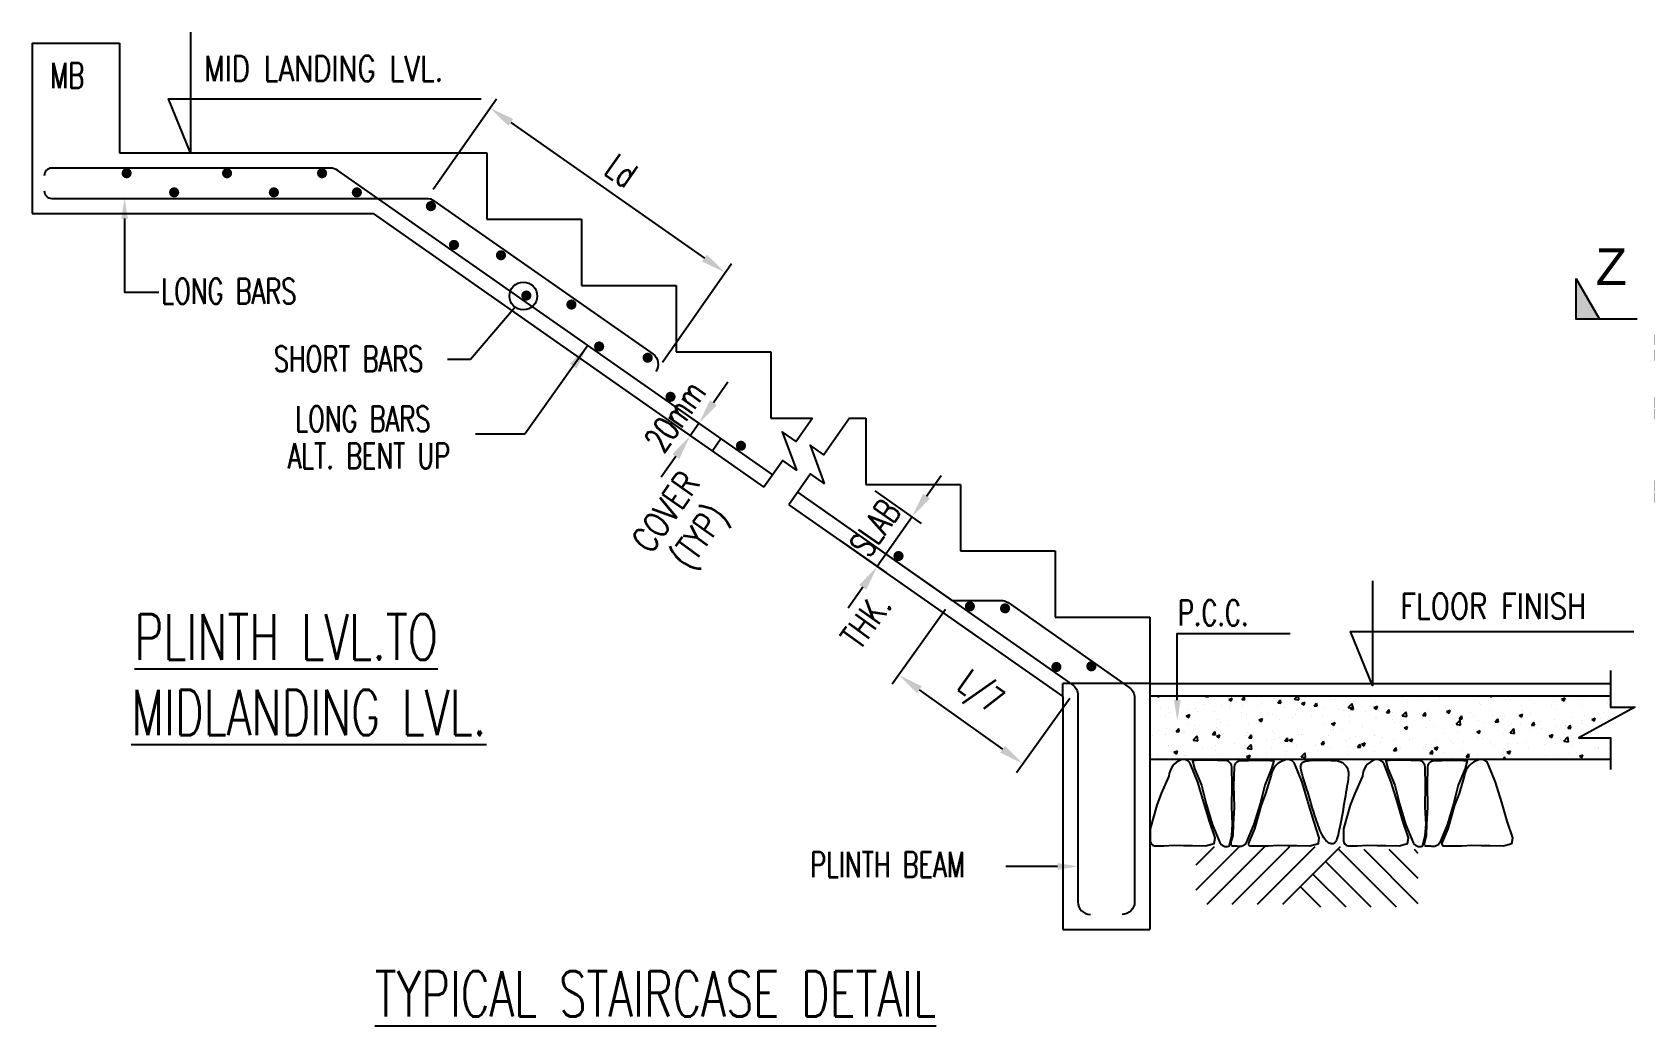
# Model space of a CAD drawing. Header units: inches. Extents: x 61991 to 161106, y 29687 to 64402.
# Drawn here: x 65840 to 66414, y 33965 to 34319 of the extents above; entities that cross this region are included whole.
import ezdxf

# ---------------------------------------------------------------- set-up
doc = ezdxf.new("R2010")
doc.units = ezdxf.units.IN
doc.header["$MEASUREMENT"] = 0
doc.header["$PDMODE"] = 2
for name, color, linetype in [('dim', 5, 'Continuous'), ('hatch', 8, 'Continuous'), ('level', 3, 'Continuous'), ('LINE CUT', 8, 'Continuous'), ('other', 5, 'Continuous'), ('R.C.C. STRUCTURE', 4, 'Continuous'), ('reinforcement', 6, 'Continuous'), ('TEXT MIDIUM', 2, 'Continuous'), ('TEXT NORMAL', 4, 'Continuous'), ('title', 6, 'Continuous')]:
    doc.layers.add(name, color=color, linetype=linetype)
doc.styles.add('ROMANS', font='R.SHX', dxfattribs={"width": 0.7})
doc.styles.add('ROMANT', font='ARIAL.TTF')
doc.dimstyles.new('DIM96', dxfattribs={"dimscale": 0, "dimtxt": 9, "dimasz": 9, "dimexe": 4, "dimexo": 4, "dimgap": 4, "dimtad": 1, "dimdec": 0, "dimzin": 1, "dimdsep": 46, "dimlunit": 4, "dimtxsty": 'ROMANS', "dimcen": 0, "dimclrd": 5, "dimclre": 5, "dimclrt": 4, "dimadec": 0, "dimazin": 0, "dimtfac": 1, "dimtdec": 0, "dimtix": 1, "dimtmove": 2, "dimatfit": 3, "dimfxl": 0, "dimfrac": 1, "dimtzin": 0, "dimlwd": -1, "dimlwe": -1, "dimarcsym": 0})

# ---------------------------------------------------------------- blocks, each defined once
blk = doc.blocks.new('*D102')
at = {"layer": 'Defpoints', "color": 0, "transparency": 16777216}
for p in [(66137.02, 34157.64), (66124.65, 34139.97), (66141.13, 34128.43)]:
    blk.add_point(p, dxfattribs=at)
at = {"layer": 'dim', "color": 5, "transparency": 16777216}
for p, q in [((66158.66, 34153.47), (66163.82, 34160.84)), ((66140.29, 34155.34), (66156.78, 34143.8)), ((66153.5, 34146.1), (66141.13, 34128.43)), ((66127.93, 34137.67), (66144.41, 34126.14)), ((66135.97, 34121.06), (66130.81, 34113.68))]:
    blk.add_line(p, q, dxfattribs=at)
for points in [[(66157.43, 34154.33), (66159.89, 34152.61), (66153.5, 34146.1)], [(66134.74, 34121.92), (66137.2, 34120.2), (66141.13, 34128.43)]]:
    blk.add_solid(points, dxfattribs=at)
at = {"layer": 'dim', "color": 4, "transparency": 16777216, "insert": (66140.35, 34142.14), "char_height": 9, "attachment_point": 5, "rotation": 55.00839, "style": 'ROMANS'}
blk.add_mtext('SLAB', dxfattribs=at)
blk = doc.blocks.new('*D104')
at = {"layer": 'Defpoints', "color": 0, "transparency": 16777216}
for p in [(66167.72, 34116.4), (66211.99, 34084.79), (66193.03, 34058.25)]:
    blk.add_point(p, dxfattribs=at)
at = {"layer": 'dim', "color": 5, "transparency": 16777216}
for p, q in [((66165.4, 34113.14), (66146.45, 34086.6)), ((66156.1, 34084.62), (66185.71, 34063.48)), ((66209.66, 34081.54), (66190.71, 34054.99))]:
    blk.add_line(p, q, dxfattribs=at)
for points in [[(66156.97, 34085.84), (66155.22, 34083.4), (66148.77, 34089.85)], [(66186.58, 34064.7), (66184.84, 34062.26), (66193.03, 34058.25)]]:
    blk.add_solid(points, dxfattribs=at)
at = {"layer": 'dim', "color": 4, "transparency": 16777216, "insert": (66177.21, 34082.89), "char_height": 9, "attachment_point": 5, "rotation": 324.47313, "style": 'ROMANS'}
blk.add_mtext('L/7', dxfattribs=at)
blk = doc.blocks.new('*X13')
at = {"color": 0}
for p, q in [((8345.1, 6506.7), (8345.1, 6506.7)), ((8345.5, 6508.4), (8353.1, 6503.3)), ((8353.1, 6503.3), (8354.8, 6508.4)), ((8361.2, 6457), (8361.2, 6457)), ((8393, 6462.8), (8393, 6462.8)), ((8425.8, 6479.3), (8425.8, 6479.3)), ((8434.2, 6507.1), (8434.2, 6507.1)), ((8467.9, 6452.4), (8467.9, 6452.4)), ((8499.4, 6457.1), (8499.4, 6457.1)), ((8509.6, 6482.8), (8509.6, 6482.8)), ((8532.5, 6474.8), (8532.5, 6474.8)), ((8538.4, 6505.5), (8540.9, 6508.4)), ((8538.4, 6505.5), (8550.4, 6504.5)), ((8550.4, 6504.5), (8549.7, 6508.4)), ((8574.7, 6447.9), (8574.7, 6447.9)), ((8600.4, 6469.9), (8600.4, 6469.9)), ((8626.3, 6502.8), (8626.3, 6502.8)), ((8630.5, 6494), (8644.5, 6499.4)), ((8630.5, 6494), (8640.5, 6487.3)), ((8633.7, 6461.4), (8633.7, 6461.4)), ((8639.3, 6470.3), (8639.3, 6470.3)), ((8640.5, 6487.3), (8644.5, 6499.4)), ((8681.9, 6493), (8691.5, 6504.4)), ((8681.9, 6493), (8693.8, 6491.9)), ((8683.8, 6468), (8683.8, 6468)), ((8693.8, 6491.9), (8691.5, 6504.4)), ((8704.3, 6484.9), (8704.3, 6484.9)), ((8746.1, 6465.8), (8746.1, 6465.8)), ((8759.5, 6477.9), (8759.5, 6477.9)), ((8807, 6499), (8807, 6499)), ((8819.3, 6452.8), (8819.3, 6452.8)), ((8825.3, 6480.4), (8835, 6491.9)), ((8825.3, 6480.4), (8837.3, 6479.4)), ((8837.3, 6479.3), (8835, 6491.9)), ((8852.8, 6461.3), (8852.8, 6461.3)), ((8885.8, 6494.6), (8885.8, 6494.6)), ((8890.6, 6494.7), (8903.7, 6508.4)), ((8890.6, 6494.7), (8908.4, 6491.9)), ((8908.4, 6491.9), (8906.4, 6508.4)), ((8918, 6478), (8932, 6483.4)), ((8918, 6478), (8927.9, 6471.3)), ((8927.9, 6471.3), (8932, 6483.4)), ((8935.9, 6501.1), (8935.9, 6501.1)), ((8935.9, 6472.9), (8935.9, 6472.9)), ((8959.6, 6456.7), (8959.6, 6456.7)), ((8968.8, 6467.9), (8978.4, 6479.3)), ((8968.8, 6467.9), (8980.7, 6466.8)), ((8980.7, 6466.8), (8978.4, 6479.3)), ((9009.4, 6460.2), (9009.4, 6460.2)), ((9052.6, 6492.9), (9052.6, 6492.9)), ((9066.4, 6452.2), (9066.4, 6452.2)), ((9085.4, 6448.9), (9085.4, 6448.9)), ((9104, 6461.6), (9119.6, 6477.8)), ((9104, 6461.6), (9121.8, 6458.8)), ((9112.1, 6474.3), (9112.1, 6474.3)), ((9112.2, 6455.3), (9121.9, 6466.8)), ((9112.2, 6455.3), (9124.2, 6454.3)), ((9121.8, 6458.8), (9119.6, 6477.8)), ((9124.2, 6454.2), (9121.9, 6466.8)), ((9135.4, 6455.5), (9135.4, 6455.5)), ((9205.4, 6462), (9219.4, 6467.4)), ((9205.4, 6462), (9215.3, 6455.3)), ((9211.2, 6465.4), (9211.2, 6465.4)), ((9213.1, 6487.1), (9213.1, 6487.1)), ((9215.3, 6455.3), (9219.4, 6467.4)), ((9255.7, 6442.8), (9265.3, 6454.2)), ((9267.6, 6441.7), (9265.3, 6454.2)), ((9317, 6502.1), (9317, 6502.1)), ((9337.5, 6482.1), (9337.5, 6482.1)), ((9387.6, 6488.7), (9387.6, 6488.7)), ((9417.3, 6449.6), (9417.3, 6449.6)), ((9463.3, 6498.6), (9463.3, 6498.6)), ((9492.8, 6446), (9506.8, 6451.3)), ((9502.8, 6439.3), (9506.8, 6451.3)), ((9510.9, 6453.6), (9510.9, 6453.6)), ((9518.3, 6462.4), (9518.3, 6462.4)), ((9622.2, 6477.4), (9622.2, 6477.4)), ((9627.5, 6473.6), (9627.5, 6473.6)), ((9662.8, 6452.9), (9662.8, 6452.9)), ((9663.9, 6508.4), (9670.8, 6503.8)), ((9670.8, 6503.8), (9672.4, 6508.4)), ((9724.9, 6491.5), (9724.9, 6491.5)), ((9744.1, 6493.7), (9744.1, 6493.7)), ((9789.1, 6469.6), (9789.1, 6469.6)), ((9792.1, 6449.8), (9792.1, 6449.8)), ((9825.9, 6504.3), (9825.9, 6504.3)), ((9839.2, 6476.2), (9839.2, 6476.2)), ((9908.7, 6469.8), (9908.7, 6469.8)), ((9914.9, 6486.1), (9914.9, 6486.1)), ((9927.3, 6452.7), (9927.3, 6452.7)), ((9948.3, 6494.5), (9962.3, 6499.8)), ((9948.3, 6494.5), (9958.2, 6487.8)), ((9958.2, 6487.7), (9962.3, 6499.8)), ((10025.3, 6489.8), (10025.3, 6489.8)), ((10030, 6466.8), (10030, 6466.8)), ((10041.2, 6502.8), (10041.2, 6502.8)), ((10131, 6479.6), (10131, 6479.6)), ((8381.6, 6428.2), (8381.6, 6428.2)), ((8396.7, 6443), (8396.7, 6443)), ((8431.7, 6434.8), (8431.7, 6434.8)), ((8462.5, 6429.5), (8476.5, 6434.9)), ((8462.5, 6429.5), (8472.4, 6422.8)), ((8469.4, 6392.8), (8469.4, 6392.8)), ((8472.4, 6422.8), (8476.5, 6434.9)), ((8496.9, 6390.5), (8496.9, 6390.5)), ((8507.4, 6444.7), (8507.4, 6444.7)), ((8586, 6412.8), (8586, 6412.8)), ((8598, 6403.3), (8598, 6403.3)), ((8631.2, 6389.1), (8631.2, 6389.1)), ((8681.5, 6443.4), (8681.5, 6443.4)), ((8701.8, 6418.3), (8701.8, 6418.3)), ((8702.7, 6432.8), (8702.7, 6432.8)), ((8706.9, 6399), (8706.9, 6399)), ((8749.9, 6413.5), (8763.9, 6418.9)), ((8749.9, 6413.5), (8759.9, 6406.8)), ((8759.9, 6406.8), (8763.9, 6418.9)), ((8788.2, 6438.9), (8788.2, 6438.9)), ((8804.5, 6432.4), (8804.5, 6432.4)), ((8833.2, 6415.7), (8833.2, 6415.7)), ((8883.3, 6422.3), (8883.3, 6422.3)), ((8895, 6434.4), (8895, 6434.4)), ((8905.6, 6445.2), (8905.6, 6445.2)), ((8959.1, 6432.2), (8959.1, 6432.2)), ((9001.8, 6429.9), (9001.8, 6429.9)), ((9007, 6393.6), (9007, 6393.6)), ((9037.3, 6397.5), (9051.3, 6402.9)), ((9037.3, 6397.5), (9047.3, 6390.8)), ((9047.3, 6390.8), (9051.3, 6402.9)), ((9108.5, 6425.4), (9108.5, 6425.4)), ((9109.7, 6407.7), (9109.7, 6407.7)), ((9158.6, 6386.5), (9158.6, 6386.5)), ((9160.9, 6393.6), (9160.9, 6393.6)), ((9173.1, 6447.7), (9173.1, 6447.7)), ((9210.7, 6420.5), (9210.7, 6420.5)), ((9215.3, 6420.9), (9215.3, 6420.9)), ((9255.7, 6442.8), (9267.6, 6441.7)), ((9277.6, 6413.6), (9277.6, 6413.6)), ((9279.9, 6443.2), (9279.9, 6443.2)), ((9284.9, 6403.2), (9284.9, 6403.2)), ((9314.6, 6435.5), (9314.6, 6435.5)), ((9317.5, 6428.5), (9333, 6444.7)), ((9317.5, 6428.5), (9335.2, 6425.7)), ((9322.1, 6416.4), (9322.1, 6416.4)), ((9324.8, 6381.5), (9338.8, 6386.8)), ((9335.3, 6425.7), (9333, 6444.7)), ((9334.7, 6374.7), (9338.8, 6386.8)), ((9334.9, 6409.8), (9334.9, 6409.8)), ((9386.7, 6438.7), (9386.7, 6438.7)), ((9394.2, 6433.6), (9394.2, 6433.6)), ((9399.1, 6430.2), (9408.8, 6441.7)), ((9399.1, 6430.2), (9411.1, 6429.2)), ((9411.1, 6429.1), (9408.8, 6441.7)), ((9410.7, 6419.7), (9410.7, 6419.7)), ((9428.8, 6411.8), (9428.8, 6411.8)), ((9442.1, 6389.7), (9442.1, 6389.7)), ((9492.8, 6446), (9502.8, 6439.3)), ((9493.4, 6434.2), (9493.4, 6434.2)), ((9515.9, 6395.8), (9515.9, 6395.8)), ((9530.9, 6395.4), (9546.5, 6411.6)), ((9530.9, 6395.4), (9548.7, 6392.6)), ((9535.6, 6407.3), (9535.6, 6407.3)), ((9537, 6436.4), (9537, 6436.4)), ((9542.6, 6417.7), (9552.2, 6429.1)), ((9542.6, 6417.7), (9554.5, 6416.6)), ((9548.7, 6392.6), (9546.5, 6411.6)), ((9554.6, 6416.6), (9552.2, 6429.1)), ((9558.8, 6409.7), (9558.8, 6409.7)), ((9587.1, 6443), (9587.1, 6443)), ((9600.2, 6429.7), (9600.2, 6429.7)), ((9619.7, 6410.8), (9619.7, 6410.8)), ((9642.4, 6402.8), (9642.4, 6402.8)), ((9675.4, 6429.7), (9675.4, 6429.7)), ((9686, 6405.1), (9695.7, 6416.6)), ((9686, 6405.1), (9698, 6404.1)), ((9698, 6404), (9695.7, 6416.6)), ((9707, 6425.2), (9707, 6425.2)), ((9722.4, 6424.9), (9722.4, 6424.9)), ((9736.5, 6390.7), (9736.5, 6390.7)), ((9749.1, 6398.3), (9749.1, 6398.3)), ((9780.2, 6430), (9794.2, 6435.3)), ((9780.2, 6430), (9790.2, 6423.2)), ((9786.6, 6397.3), (9786.6, 6397.3)), ((9790.2, 6423.2), (9794.2, 6435.3)), ((9813.7, 6420.7), (9813.7, 6420.7)), ((9823.4, 6437.7), (9823.4, 6437.7)), ((9829.5, 6392.5), (9839.1, 6404)), ((9829.5, 6392.5), (9841.5, 6391.5)), ((9841.5, 6391.5), (9839.1, 6404)), ((9855.9, 6393.8), (9855.9, 6393.8)), ((9862.3, 6407.2), (9862.3, 6407.2)), ((9920.5, 6416.2), (9920.5, 6416.2)), ((9924.9, 6386.1), (9924.9, 6386.1)), ((9962.6, 6389.3), (9962.6, 6389.3)), ((9972.9, 6380), (9982.6, 6391.5)), ((9984.9, 6378.9), (9982.6, 6391.5)), ((9985.1, 6399.8), (9985.1, 6399.8)), ((9988.6, 6423.9), (9988.6, 6423.9)), ((10027.2, 6411.6), (10027.2, 6411.6)), ((10027.6, 6400.2), (10027.6, 6400.2)), ((10038.7, 6430.5), (10038.7, 6430.5)), ((10067.7, 6413.9), (10081.7, 6419.3)), ((10067.7, 6413.9), (10077.6, 6407.2)), ((10069.4, 6384.8), (10069.4, 6384.8)), ((10077.6, 6407.2), (10081.7, 6419.3)), ((10101.7, 6419.8), (10101.7, 6419.8)), ((10114.4, 6440.4), (10114.4, 6440.4)), ((10128.6, 6413), (10128.6, 6413)), ((10134, 6407.1), (10134, 6407.1)), ((8329, 6349.3), (8329, 6349.3)), ((8352.7, 6372.8), (8352.7, 6372.8)), ((8379.1, 6355.9), (8379.1, 6355.9)), ((8386, 6377.6), (8386, 6377.6)), ((8394.3, 6376.4), (8394.3, 6376.4)), ((8422.7, 6367.6), (8432.4, 6379.1)), ((8422.7, 6367.6), (8434.7, 6366.6)), ((8434.7, 6366.6), (8432.4, 6379.1)), ((8454.8, 6365.9), (8454.8, 6365.9)), ((8490.2, 6333), (8505.8, 6349.2)), ((8490.2, 6333), (8508, 6330.2)), ((8492.8, 6373.1), (8492.8, 6373.1)), ((8494.5, 6323.9), (8494.5, 6323.9)), ((8508, 6330.2), (8505.8, 6349.2)), ((8566.2, 6355.1), (8575.8, 6366.6)), ((8566.2, 6355.1), (8578.1, 6354)), ((8578.1, 6354), (8575.8, 6366.5)), ((8581.1, 6382.5), (8581.1, 6382.5)), ((8581.9, 6349), (8595.9, 6354.4)), ((8581.9, 6349), (8591.8, 6342.3)), ((8591.8, 6342.3), (8595.9, 6354.4)), ((8595.5, 6336.7), (8595.5, 6336.7)), ((8599.5, 6368.6), (8599.5, 6368.6)), ((8654.3, 6320.2), (8654.3, 6320.2)), ((8699.4, 6351.7), (8699.4, 6351.7)), ((8706.3, 6364.1), (8706.3, 6364.1)), ((8709.6, 6342.5), (8719.3, 6354)), ((8709.6, 6342.5), (8721.6, 6341.5)), ((8721.6, 6341.5), (8719.3, 6354)), ((8780.6, 6336.8), (8780.6, 6336.8)), ((8802.1, 6365.8), (8802.1, 6365.8)), ((8811, 6333.5), (8811, 6333.5)), ((8813, 6359.6), (8813, 6359.6)), ((8830.7, 6343.4), (8830.7, 6343.4)), ((8853.1, 6330), (8862.7, 6341.5)), ((8853.1, 6330), (8865, 6328.9)), ((8865, 6328.9), (8862.7, 6341.4)), ((8869.3, 6333), (8883.3, 6338.4)), ((8869.3, 6333), (8879.2, 6326.3)), ((8879.2, 6326.3), (8883.3, 6338.3)), ((8903.1, 6378.6), (8903.1, 6378.6)), ((8906.4, 6353.4), (8906.4, 6353.4)), ((8919.8, 6355.1), (8919.8, 6355.1)), ((8927.7, 6353.5), (8927.7, 6353.5)), ((8996.5, 6317.4), (9006.2, 6328.9)), ((9004.6, 6327), (9004.6, 6327)), ((9008.5, 6316.4), (9006.2, 6328.9)), ((9026.6, 6350.6), (9026.6, 6350.6)), ((9032.7, 6370), (9032.7, 6370)), ((9044.3, 6373.5), (9044.3, 6373.5)), ((9082.8, 6376.6), (9082.8, 6376.6)), ((9092.2, 6329.6), (9092.2, 6329.6)), ((9107.3, 6341.1), (9107.3, 6341.1)), ((9133.3, 6346.1), (9133.3, 6346.1)), ((9156.7, 6317), (9170.7, 6322.3)), ((9166.7, 6310.2), (9170.7, 6322.3)), ((9208.3, 6353.9), (9208.3, 6353.9)), ((9208.9, 6349.7), (9208.9, 6349.7)), ((9232.3, 6324.3), (9232.3, 6324.3)), ((9240.1, 6341.6), (9240.1, 6341.6)), ((9282.3, 6330.9), (9282.3, 6330.9)), ((9312.2, 6368.9), (9312.2, 6368.9)), ((9324.8, 6381.5), (9334.7, 6374.8)), ((9325.5, 6369.7), (9325.5, 6369.7)), ((9346.9, 6337), (9346.9, 6337)), ((9358.1, 6340.9), (9358.1, 6340.9)), ((9414.8, 6383), (9414.8, 6383)), ((9453.6, 6332.5), (9453.6, 6332.5)), ((9484.4, 6357.5), (9484.4, 6357.5)), ((9513.4, 6329.2), (9513.4, 6329.2)), ((9534.4, 6364.1), (9534.4, 6364.1)), ((9560.4, 6328), (9560.4, 6328)), ((9610.2, 6374.1), (9610.2, 6374.1)), ((9612.2, 6365.4), (9626.2, 6370.8)), ((9612.2, 6365.4), (9622.1, 6358.7)), ((9617.3, 6344.2), (9617.3, 6344.2)), ((9622.1, 6358.7), (9626.2, 6370.8)), ((9635.2, 6339.7), (9635.2, 6339.7)), ((9667.2, 6323.5), (9667.2, 6323.5)), ((9720, 6358.3), (9720, 6358.3)), ((9744.4, 6362.3), (9759.9, 6378.5)), ((9744.4, 6362.3), (9762.1, 6359.5)), ((9751.8, 6359.7), (9751.8, 6359.7)), ((9762.1, 6359.5), (9759.9, 6378.5)), ((9809.7, 6328.4), (9809.7, 6328.4)), ((9821, 6371.1), (9821, 6371.1)), ((9868.4, 6379.8), (9868.4, 6379.8)), ((9899.6, 6349.4), (9913.6, 6354.8)), ((9899.6, 6349.4), (9909.6, 6342.7)), ((9909.6, 6342.7), (9913.6, 6354.8)), ((9936, 6345), (9936, 6345)), ((9957.8, 6329.2), (9973.4, 6345.4)), ((9957.8, 6329.2), (9975.6, 6326.4)), ((9972.9, 6380), (9984.9, 6379)), ((9975.6, 6326.4), (9973.4, 6345.4)), ((9986.1, 6351.6), (9986.1, 6351.6)), ((10025.2, 6333.6), (10025.2, 6333.6)), ((8326.4, 6277), (8326.4, 6277)), ((8347, 6275.4), (8347, 6275.4)), ((8391.8, 6309.9), (8391.8, 6309.9)), ((8402.2, 6287), (8402.2, 6287)), ((8413.8, 6284.5), (8427.8, 6289.9)), ((8413.8, 6284.5), (8423.8, 6277.8)), ((8423.8, 6277.8), (8427.8, 6289.9)), ((8453.8, 6270.9), (8453.8, 6270.9)), ((8461.1, 6273.4), (8461.1, 6273.4)), ((8528.5, 6303.6), (8528.5, 6303.6)), ((8560.6, 6266.4), (8560.6, 6266.4)), ((8577.8, 6293.5), (8577.8, 6293.5)), ((8578.6, 6310.2), (8578.6, 6310.2)), ((8593.1, 6270.2), (8593.1, 6270.2)), ((8667.3, 6261.9), (8667.3, 6261.9)), ((8694.4, 6313.5), (8694.4, 6313.5)), ((8697, 6285.2), (8697, 6285.2)), ((8701.3, 6268.5), (8715.3, 6273.8)), ((8701.3, 6268.5), (8711.2, 6261.8)), ((8703.6, 6299.9), (8719.2, 6316.1)), ((8703.6, 6299.9), (8721.4, 6297.1)), ((8711.2, 6261.8), (8715.3, 6273.8)), ((8721.4, 6297.1), (8719.2, 6316.1)), ((8742.3, 6269.6), (8742.3, 6269.6)), ((8778.1, 6264.5), (8778.1, 6264.5)), ((8799.7, 6299.2), (8799.7, 6299.2)), ((8853.8, 6274.5), (8853.8, 6274.5)), ((8859, 6289.6), (8859, 6289.6)), ((8900.7, 6312), (8900.7, 6312)), ((8917.1, 6266.8), (8932.7, 6283)), ((8917.1, 6266.8), (8934.9, 6264)), ((8934.9, 6264), (8932.7, 6283)), ((8975.6, 6309.6), (8975.6, 6309.6)), ((8980.1, 6291.1), (8980.1, 6291.1)), ((8996.5, 6317.4), (9008.5, 6316.4)), ((9002.1, 6260.5), (9002.1, 6260.5)), ((9030.2, 6297.7), (9030.2, 6297.7)), ((9104.8, 6274.5), (9104.8, 6274.5)), ((9105.9, 6307.7), (9105.9, 6307.7)), ((9140, 6304.9), (9149.6, 6316.4)), ((9140, 6304.9), (9151.9, 6303.8)), ((9151.9, 6303.8), (9149.6, 6316.3)), ((9156.7, 6317), (9166.7, 6310.2)), ((9168.6, 6259.6), (9168.6, 6259.6)), ((9205.8, 6287.3), (9205.8, 6287.3)), ((9283.4, 6292.3), (9293.1, 6303.8)), ((9283.4, 6292.3), (9295.4, 6291.3)), ((9285.3, 6279.7), (9285.3, 6279.7)), ((9295.4, 6291.3), (9293.1, 6303.8)), ((9305.5, 6262), (9305.5, 6262)), ((9309.7, 6302.3), (9309.7, 6302.3)), ((9401.9, 6299.7), (9401.9, 6299.7)), ((9412.4, 6316.4), (9412.4, 6316.4)), ((9426.9, 6279.8), (9436.5, 6291.3)), ((9426.9, 6279.8), (9438.8, 6278.7)), ((9431.8, 6278.6), (9431.8, 6278.6)), ((9438.8, 6278.7), (9436.5, 6291.2)), ((9444.1, 6300.9), (9458.2, 6306.3)), ((9444.1, 6300.9), (9454.1, 6294.2)), ((9454.1, 6294.2), (9458.2, 6306.3)), ((9481.8, 6285.2), (9481.8, 6285.2)), ((9511, 6262.6), (9511, 6262.6)), ((9518.5, 6319.7), (9518.5, 6319.7)), ((9557.6, 6295.2), (9557.6, 6295.2)), ((9570.3, 6267.2), (9580, 6278.7)), ((9570.3, 6267.2), (9582.3, 6266.2)), ((9582.3, 6266.2), (9580, 6278.7)), ((9614.9, 6277.6), (9614.9, 6277.6)), ((9683.9, 6311.8), (9683.9, 6311.8)), ((9716.9, 6258.4), (9723.4, 6266.2)), ((9717.6, 6291.7), (9717.6, 6291.7)), ((9724.9, 6258.4), (9723.4, 6266.1)), ((9731.6, 6284.9), (9745.6, 6290.3)), ((9731.6, 6284.9), (9741.5, 6278.2)), ((9734, 6318.4), (9734, 6318.4)), ((9741.5, 6278.2), (9745.6, 6290.3)), ((9773.9, 6319), (9773.9, 6319)), ((9818.6, 6304.5), (9818.6, 6304.5)), ((9860.2, 6260.4), (9860.2, 6260.4)), ((9880.7, 6314.5), (9880.7, 6314.5)), ((9883.4, 6266.1), (9883.4, 6266.1)), ((9922.5, 6319.5), (9922.5, 6319.5)), ((9933.5, 6272.7), (9933.5, 6272.7)), ((9976.8, 6280.5), (9976.8, 6280.5)), ((9987.5, 6310), (9987.5, 6310)), ((10009.2, 6282.7), (10009.2, 6282.7)), ((10019, 6268.9), (10033, 6274.3)), ((10019, 6268.9), (10028.9, 6262.2)), ((10022.7, 6267), (10022.7, 6267)), ((10029, 6262.2), (10033, 6274.3)), ((10093.5, 6300.5), (10093.5, 6300.5)), ((10094.2, 6305.5), (10094.2, 6305.5)), ((10123.7, 6279.8), (10123.7, 6279.8)), ((10135.5, 6299.3), (10135.5, 6299.3))]:
    blk.add_line(p, q, dxfattribs=at)
blk = doc.blocks.new('*D107')
at = {"layer": 'Defpoints', "color": 0, "transparency": 16777216}
for p in [(65980.82, 34259.4), (66087.02, 34233.02), (66062.38, 34197.82)]:
    blk.add_point(p, dxfattribs=at)
at = {"layer": 'dim', "color": 5, "transparency": 16777216}
for p, q in [((65983.12, 34262.67), (66005.65, 34294.86)), ((66010.73, 34286.42), (66079.65, 34238.18)), ((66064.67, 34201.09), (66089.31, 34236.29))]:
    blk.add_line(p, q, dxfattribs=at)
for points in [[(66011.59, 34287.65), (66009.87, 34285.19), (66003.35, 34291.58)], [(66080.51, 34239.41), (66078.79, 34236.95), (66087.02, 34233.02)]]:
    blk.add_solid(points, dxfattribs=at)
at = {"layer": 'dim', "color": 4, "transparency": 16777216, "insert": (66050.06, 34269.26), "char_height": 9, "attachment_point": 5, "rotation": 325.0087, "style": 'ROMANS'}
blk.add_mtext('Ld', dxfattribs=at)
blk = doc.blocks.new('*D170')
at = {"layer": 'Defpoints', "color": 0, "transparency": 16777216}
for p in [(66431.25, 34285.39), (66514.81, 34285.39), (66514.81, 34069.39)]:
    blk.add_point(p, dxfattribs=at)
at = {"layer": 'dim', "color": 5, "transparency": 16777216}
for p, q in [((66510.81, 34285.39), (66427.25, 34285.39)), ((66431.25, 34078.39), (66431.25, 34276.39)), ((66510.81, 34069.39), (66427.25, 34069.39))]:
    blk.add_line(p, q, dxfattribs=at)
for points in [[(66429.75, 34276.39), (66432.75, 34276.39), (66431.25, 34285.39)], [(66429.75, 34078.39), (66432.75, 34078.39), (66431.25, 34069.39)]]:
    blk.add_solid(points, dxfattribs=at)
at = {"layer": 'dim', "color": 4, "transparency": 16777216, "insert": (66422.75, 34177.39), "char_height": 9, "attachment_point": 5, "rotation": 90, "style": 'ROMANS'}
blk.add_mtext('LIFT SHAFT SIZE', dxfattribs=at)
blk = doc.blocks.new('*D35')
at = {"layer": 'Defpoints', "color": 0, "transparency": 16777216}
for p in [(66064.58, 34181.97), (66067.67, 34186.39), (66074.61, 34174.95)]:
    blk.add_point(p, dxfattribs=at)
at = {"layer": 'dim', "color": 5, "transparency": 16777216}
for p, q in [((66082.86, 34186.74), (66088.02, 34194.11)), ((66070.94, 34184.1), (66080.98, 34177.07)), ((66067.85, 34179.68), (66077.89, 34172.66)), ((66077.7, 34179.37), (66074.61, 34174.95)), ((66069.45, 34167.58), (66064.29, 34160.2))]:
    blk.add_line(p, q, dxfattribs=at)
for points in [[(66081.63, 34187.6), (66084.09, 34185.88), (66077.7, 34179.37)], [(66068.22, 34168.44), (66070.68, 34166.72), (66074.61, 34174.95)]]:
    blk.add_solid(points, dxfattribs=at)
at = {"layer": 'dim', "color": 4, "transparency": 16777216, "insert": (66069.19, 34182.03), "char_height": 9, "attachment_point": 5, "rotation": 55.00852, "style": 'ROMANS'}
blk.add_mtext('20mm', dxfattribs=at)

msp = doc.modelspace()

# ---------------------------------------------------------------- hatches: boundary and pattern name
at = {"layer": 'title'}
msp.add_hatch(color=2, dxfattribs=at).paths.add_polyline_path([(66389.83805, 34230.72661), (66389.83805, 34216.38594), (66398.11767, 34216.38594)])

# ---------------------------------------------------------------- linework, layer by layer
at = {"layer": 'dim'}
for p, q in [((66012.33155, 34220.68222), (65996.36556, 34202.105)), ((65996.36556, 34202.105), (65988.23304, 34202.105)), ((66205.29458, 34021.74045), (66186.82898, 34021.74045))]:
    msp.add_line(p, q, dxfattribs=at)
at = {"layer": 'dim', "flags": 128}
for points in [[(65873.36465, 34252.19725), (65873.36465, 34226.08604), (65885.51597, 34226.08604)], [(66247.87254, 34080.91248), (66247.87254, 34104.60164), (66288.02779, 34104.60164)]]:
    msp.add_lwpolyline(points, dxfattribs=at)
at = {"layer": 'dim'}
msp.add_circle((66015.21964, 34224.6663), 4.92074, dxfattribs=at)
at = {"layer": 'dim', "extrusion": (0, 0, -1)}
for points in [[(-65872.16472, 34252.19725), (-65873.36465, 34259.39725), (-65874.56458, 34252.19725)], [(-66249.07246, 34080.91248), (-66247.87254, 34073.71248), (-66246.67261, 34080.91248)], [(-66205.29458, 34022.94049), (-66212.49458, 34021.74045), (-66205.29458, 34020.54041)]]:
    msp.add_solid(points, dxfattribs=at)
at = {"layer": 'hatch'}
for p, q in [((66238.10349, 34086.87323), (66207.10315, 34086.87323)), ((66207.10315, 34082.24952), (66207.10315, 34086.87323)), ((66254.59702, 34022.3417), (66261.06796, 34028.81488)), ((66254.59702, 34013.37374), (66270.03281, 34028.81488)), ((66258.48802, 34008.29811), (66278.99767, 34028.81488)), ((66267.45287, 34008.29811), (66287.96253, 34028.81488)), ((66276.41773, 34008.29811), (66296.92738, 34028.81488)), ((66285.38259, 34008.29811), (66305.89224, 34028.81488)), ((66305.23296, 34027.86061), (66325.74261, 34007.34385)), ((66314.19781, 34027.86061), (66333.47092, 34008.58082)), ((66323.16267, 34027.86061), (66333.47092, 34017.54879)), ((66332.12753, 34027.86061), (66333.47092, 34026.51675)), ((66300.6032, 34023.524), (66316.77775, 34007.34385)), ((66296.12077, 34019.04002), (66307.8129, 34007.34385)), ((66291.63835, 34014.55604), (66298.84804, 34007.34385))]:
    msp.add_line(p, q, dxfattribs=at)
for points in [[(66243.10557, 34029.04867), (66246.7293, 34029.3253), (66250.12649, 34029.18687), (66253.29715, 34029.18687), (66257.96765, 34029.04867), (66260.96407, 34029.87846), (66261.30376, 34031.9529), (66259.32644, 34037.89969), (66257.37373, 34044.53785), (66255.22217, 34051.72928), (66252.61775, 34058.09102, 0.400098279), (66249.22056, 34059.61219, 0.305522186), (66244.91743, 34053.80372), (66242.19964, 34047.71883), (66240.61431, 34043.56985), (66238.23632, 34035.13377), (66238.23632, 34030.84647, 0.377926966), (66239.82176, 34029.04867), (66243.10557, 34029.04867)], [(66311.9169, 34029.04867), (66315.54041, 34029.3253), (66318.9376, 34029.18687), (66322.10847, 34029.18687), (66326.77876, 34029.04867), (66329.77528, 34029.87846), (66330.11498, 34031.9529), (66328.13766, 34037.89969), (66326.18506, 34044.53785), (66324.0335, 34051.72928), (66321.42897, 34058.09102, 0.400098279), (66318.03178, 34059.61219, 0.305522186), (66313.72865, 34053.80372), (66311.01096, 34047.71883), (66309.42564, 34043.56985), (66307.04754, 34035.13377), (66307.04754, 34030.84647, 0.377926966), (66308.63286, 34029.04867), (66311.9169, 34029.04867)]]:
    msp.add_lwpolyline(points, format="xyb", dxfattribs=at)
for points in [[(66262.2187, 34059.36884), (66255.82971, 34059.50716), (66253.28155, 34059.33402), (66254.01785, 34056.60282), (66256.44352, 34050.65614), (66258.14212, 34044.01787), (66260.29368, 34036.82644), (66262.8981, 34030.4648, 0.400098279), (66266.29529, 34028.94353), (66267.26824, 34032.69975), (66267.57465, 34036.81611), (66267.26824, 34042.80355), (66267.42139, 34050.47497), (66267.26824, 34057.02381, 0.338096827), (66265.38947, 34059.36884)], [(66269.16031, 34028.94353), (66267.53675, 34028.95506, -0.393624727), (66267.01402, 34029.64588), (66267.10114, 34030.49622), (66267.72791, 34032.69975), (66267.88106, 34036.81611), (66268.18736, 34042.80355), (66268.03421, 34050.47497), (66268.18736, 34057.02381, -0.338096827), (66270.06624, 34059.36884), (66273.23689, 34059.36884), (66279.62588, 34059.50716), (66282.17405, 34059.33402), (66281.43775, 34056.60282), (66279.01219, 34050.65614), (66277.31348, 34044.01787), (66275.16192, 34036.82644), (66272.5575, 34030.4648, -0.400098279)], [(66281.27592, 34054.21373), (66279.31321, 34047.71883), (66277.72788, 34043.56985), (66275.34978, 34035.13377), (66273.66448, 34031.20616), (66273.22107, 34030.05743, 0.464041135), (66273.77544, 34029.04383), (66276.93522, 34029.04867), (66280.21914, 34029.04867), (66283.84287, 34029.3253), (66287.24007, 34029.18687), (66290.41072, 34029.18687), (66295.08112, 34029.04867), (66298.07764, 34029.87846), (66298.41734, 34031.9529), (66296.44002, 34037.89969), (66294.48731, 34044.53785), (66292.33575, 34051.72928), (66289.73133, 34058.09102, 0.400098279), (66286.33413, 34059.61219, 0.298534503)], [(66331.03003, 34059.36884), (66324.64093, 34059.50716), (66322.09287, 34059.33402), (66322.82918, 34056.60282), (66325.25474, 34050.65614), (66326.95334, 34044.01787), (66329.1049, 34036.82644), (66331.70943, 34030.4648, 0.400098279), (66335.10662, 34028.94353), (66336.07957, 34032.69975), (66336.38587, 34036.81611), (66336.07957, 34042.80355), (66336.23272, 34050.47497), (66336.07957, 34057.02381, 0.338096827), (66334.20069, 34059.36884)], [(66337.97141, 34028.94353), (66336.34807, 34028.95506, -0.393624727), (66335.82513, 34029.64588), (66335.91236, 34030.49622), (66336.53902, 34032.69975), (66336.69217, 34036.81611), (66336.99857, 34042.80355), (66336.84532, 34050.47497), (66336.99857, 34057.02381, -0.338096827), (66338.87735, 34059.36884), (66342.04811, 34059.36884), (66348.43721, 34059.50716), (66350.98538, 34059.33402), (66350.24908, 34056.60282), (66347.82329, 34050.65614), (66346.12481, 34044.01787), (66343.97325, 34036.82644), (66341.36861, 34030.4648, -0.400098279)], [(66350.08714, 34054.21373), (66348.12454, 34047.71883), (66346.5391, 34043.56985), (66344.16111, 34035.13377), (66342.47581, 34031.20616), (66342.03218, 34030.05743, 0.464041135), (66342.58655, 34029.04383), (66345.74644, 34029.04867), (66349.03047, 34029.04867), (66352.65398, 34029.3253), (66356.05117, 34029.18687), (66359.22194, 34029.18687), (66363.89234, 34029.04867), (66366.88875, 34029.87846), (66367.22856, 34031.9529), (66365.25113, 34037.89969), (66363.29864, 34044.53785), (66361.14707, 34051.72928), (66358.54243, 34058.09102, 0.400098279), (66355.14524, 34059.61219, 0.298534503)]]:
    msp.add_lwpolyline(points, format="xyb", close=True, dxfattribs=at)
msp.add_lwpolyline([(66300.38169, 34031.40446), (66300.01277, 34031.93368), (66299.6555, 34032.53067), (66299.30921, 34033.18766), (66298.97336, 34033.89671), (66298.64717, 34034.65016), (66298.33011, 34035.43985), (66298.02161, 34036.25833), (66297.72058, 34037.09769), (66297.42681, 34037.95089), (66297.13963, 34038.81419), (66296.85849, 34039.68508), (66296.58295, 34040.5608), (66296.31258, 34041.43883), (66296.04671, 34042.3162), (66295.7849, 34043.19049), (66295.52683, 34044.05863), (66295.27173, 34044.91864), (66295.01927, 34045.76964), (66294.76922, 34046.61163), (66294.52093, 34047.44395), (66294.27395, 34048.26683), (66294.02786, 34049.07938), (66293.78242, 34049.88193), (66293.53677, 34050.67393), (66293.29178, 34051.45396), (66293.05096, 34052.21707), (66292.81881, 34052.95689), (66292.60008, 34053.66738), (66292.39925, 34054.34227), (66292.22083, 34054.97508), (66292.06944, 34055.55999), (66291.9498, 34056.09041), (66291.86575, 34056.56239), (66291.81829, 34056.97899), (66291.80862, 34057.34527), (66291.83719, 34057.66651), (66291.90442, 34057.94776), (66292.01121, 34058.19408), (66292.15821, 34058.41073), (66292.34607, 34058.60288), (66292.57503, 34058.77481), (66292.84353, 34058.92774), (66293.14983, 34059.06233), (66293.49173, 34059.17911), (66293.86768, 34059.27865), (66294.27527, 34059.36126), (66294.71297, 34059.42784), (66295.17879, 34059.47882), (66295.6701, 34059.51485), (66296.18118, 34059.53781), (66296.70611, 34059.55001), (66297.23872, 34059.55374), (66297.77244, 34059.55078), (66298.30154, 34059.54364), (66298.81944, 34059.53419), (66299.32019, 34059.52485), (66299.7992, 34059.51727), (66300.25799, 34059.51112), (66300.7003, 34059.50628), (66301.12898, 34059.50178), (66301.548, 34059.49738), (66301.96021, 34059.49244), (66302.36934, 34059.4864), (66302.77869, 34059.47882), (66303.19068, 34059.46816), (66303.6053, 34059.45025), (66304.02146, 34059.41949), (66304.43806, 34059.37115), (66304.85401, 34059.29952), (66305.26841, 34059.19976), (66305.68029, 34059.06639), (66306.08843, 34058.89413), (66306.49097, 34058.67923), (66306.88208, 34058.42325), (66307.25496, 34058.1286), (66307.60279, 34057.79824), (66307.91853, 34057.43481), (66308.19561, 34057.04117), (66308.4272, 34056.61985), (66308.6065, 34056.1738), (66308.72867, 34055.7037), (66308.79722, 34055.20316), (66308.81743, 34054.66329), (66308.79502, 34054.07563), (66308.73548, 34053.43172), (66308.64407, 34052.72267), (66308.52652, 34051.94033), (66308.38809, 34051.07581), (66308.23362, 34050.12396), (66308.06531, 34049.09289), (66307.8847, 34047.99371), (66307.69309, 34046.83806), (66307.49204, 34045.63692), (66307.28286, 34044.40184), (66307.06709, 34043.14413), (66306.84627, 34041.87509), (66306.62149, 34040.60661), (66306.39473, 34039.35285), (66306.16742, 34038.12843), (66305.94099, 34036.94828), (66305.71731, 34035.82701), (66305.49759, 34034.77935), (66305.28379, 34033.82003), (66305.07725, 34032.96353), (66304.8784, 34032.22152), (66304.68328, 34031.59046), (66304.48662, 34031.064), (66304.2836, 34030.63553), (66304.06892, 34030.29825), (66303.83733, 34030.04579), (66303.58377, 34029.87143), (66303.30318, 34029.76849), (66302.99226, 34029.7318), (66302.65465, 34029.76135), (66302.29595, 34029.85847), (66301.92176, 34030.02447), (66301.53767, 34030.26068), (66301.14942, 34030.56851), (66300.76204, 34030.9493)], close=True, dxfattribs=at)
at = {"layer": 'level', "color": 2}
for points in [[(65896.84452, 34318.50986), (65896.84452, 34275.57132), (65888.967, 34294.84574), (66000.20379, 34294.84574)], [(66317.3492, 34123.32872), (66317.3492, 34086.08397), (66309.47178, 34105.35838), (66410.33664, 34105.35838)]]:
    msp.add_lwpolyline(points, dxfattribs=at)
at = {"layer": 'LINE CUT'}
for points in [[(66118.04117, 34181.22227), (66112.25708, 34172.95924), (66107.34971, 34176.39444), (66112.34344, 34162.74832), (66107.48836, 34166.14684), (66100.83262, 34156.63872)], [(66118.04117, 34181.22227), (66112.25708, 34172.95924), (66107.34971, 34176.39444), (66112.34344, 34162.74832), (66107.48836, 34166.14684), (66100.83262, 34156.63872)], [(66131.25354, 34181.22227), (66122.12434, 34168.18062), (66117.21697, 34171.61583), (66122.2107, 34157.96971), (66117.35562, 34161.36822), (66109.70013, 34150.43155)], [(66401.96875, 34091.46551), (66401.96875, 34078.42177), (66410.66575, 34078.42177), (66390.78709, 34067.49576), (66401.96875, 34067.49576), (66401.96875, 34056.27762)]]:
    msp.add_lwpolyline(points, dxfattribs=at)
at = {"layer": 'other'}
msp.add_line((66158.49151, 34116.27747), (66176.97227, 34103.34107), dxfattribs=at)
at = {"layer": 'R.C.C. STRUCTURE'}
for p, q in [((65840.4896, 34314.6587), (65871.49016, 34314.6587)), ((65840.4896, 34314.6587), (65840.4896, 34254.00582)), ((65871.49016, 34314.6587), (65871.49016, 34275.57132)), ((65871.49016, 34275.57132), (66002.23098, 34275.57132)), ((66002.23098, 34275.57132), (66002.23098, 34251.98412)), ((65840.4896, 34254.00582), (65961.73692, 34254.00582)), ((65961.73692, 34254.00582), (66100.83262, 34156.63872)), ((66002.23098, 34251.98412), (66035.92693, 34251.98412)), ((66035.92693, 34251.98412), (66035.92693, 34228.39669)), ((66035.92693, 34228.39669), (66069.6231, 34228.39669)), ((66069.6231, 34228.39669), (66069.6231, 34204.80948)), ((66069.6231, 34204.80948), (66103.31927, 34204.80948)), ((66103.31927, 34204.80948), (66103.31927, 34181.22227)), ((66103.31927, 34181.22227), (66118.04117, 34181.22227)), ((66131.25354, 34181.22227), (66137.01521, 34181.22227)), ((66137.01521, 34181.22227), (66137.01521, 34157.63507)), ((66137.01521, 34157.63507), (66170.71138, 34157.63507)), ((66170.71138, 34157.63507), (66170.71138, 34134.04764)), ((66109.70013, 34150.43155), (66207.10315, 34082.24952)), ((66170.71138, 34134.04764), (66204.40744, 34134.04764)), ((66170.71138, 34134.04764), (66204.40744, 34134.04764)), ((66204.40744, 34134.04764), (66204.40744, 34110.46043)), ((66204.40744, 34134.04764), (66204.40744, 34110.46043)), ((66204.40744, 34110.46043), (66238.10349, 34110.46043)), ((66238.10349, 34110.46043), (66238.10349, 33999.26341)), ((66238.10349, 34086.87323), (66401.96875, 34086.87323)), ((66207.10315, 34082.24952), (66207.10315, 33999.26341)), ((66238.10349, 34082.38048), (66401.96875, 34082.38048)), ((66238.10349, 34059.91629), (66401.96875, 34059.91629)), ((66207.10315, 33999.26341), (66238.10349, 33999.26341))]:
    msp.add_line(p, q, dxfattribs=at)
at = {"layer": 'reinforcement'}
msp.add_line((66082.43103, 34169.51984), (66085.52281, 34173.93667), dxfattribs=at)
for points in [[(66103.92429, 34161.0556), (65949.19263, 34269.36783, 0.153875879), (65946.61621, 34270.17995), (65847.45186, 34270.17995, 0.414213562), (65844.75617, 34267.48427)], [(65844.75617, 34262.09278, 0.414213562), (65847.45186, 34259.39709), (65980.82303, 34259.39709, -0.153875879), (65983.39944, 34258.58497), (66061.27405, 34204.07279, -0.414213562), (66062.37832, 34197.81569)], [(66112.7918, 34154.84832), (66210.57803, 34086.39801, -0.244738659), (66212.49443, 34082.71732), (66212.49443, 34009.14759, 0.414213562), (66216.98724, 34004.65478)], [(66112.79189, 34154.84821), (66167.72435, 34116.39551), (66185.11093, 34116.39551, -0.153875879), (66187.68734, 34115.58339), (66230.79582, 34085.40763, -0.244732162), (66232.71213, 34081.72701), (66232.71213, 34009.14759, -0.414213562), (66228.21931, 34004.65478)]]:
    msp.add_lwpolyline(points, format="xyb", dxfattribs=at)
at = {"layer": 'reinforcement', "const_width": 1.79712}
for points in [[(65873.16844, 34268.36671, 1), (65874.96558, 34268.36671, 1)], [(65908.88609, 34268.36671, 1), (65910.68323, 34268.36671, 1)], [(65942.69871, 34268.36671, 1), (65944.49585, 34268.36671, 1)], [(65890.07475, 34261.5398, 1), (65891.87189, 34261.5398, 1)], [(65925.55421, 34261.5398, 1), (65927.35136, 34261.5398, 1)], [(65955.08074, 34261.5398, 1), (65956.87788, 34261.5398, 1)], [(65981.42782, 34256.64276, 1), (65983.22486, 34256.64276, 1)], [(65989.64285, 34242.86557, 1), (65991.43999, 34242.86557, 1)], [(66006.3636, 34239.1879, 1), (66008.16064, 34239.1879, 1)], [(66015.38645, 34224.84503, 1), (66017.1836, 34224.84503, 1)], [(66031.42539, 34221.6446, 1), (66033.22243, 34221.6446, 1)], [(66041.28354, 34206.71715, 1), (66043.08068, 34206.71715, 1)], [(66058.54954, 34202.69923, 1), (66060.34668, 34202.69923, 1)], [(66066.68579, 34188.80965, 1), (66068.48294, 34188.80965, 1)], [(66091.74012, 34171.39742, 1), (66093.53726, 34171.39742, 1)], [(66147.79445, 34132.15953, 1), (66149.59148, 34132.15953, 1)], [(66173.19671, 34114.25193, 1), (66174.99385, 34114.25193, 1)], [(66185.71233, 34113.55704, 1), (66187.50948, 34113.55704, 1)], [(66203.97622, 34092.70631, 1), (66205.77337, 34092.70631, 1)], [(66216.4145, 34092.95086, 1), (66218.21165, 34092.95086, 1)]]:
    msp.add_lwpolyline(points, format="xyb", close=True, dxfattribs=at)
at = {"layer": 'title', "color": 2}
msp.add_lwpolyline([(66411.55318, 34216.38594), (66389.83805, 34216.38594), (66389.83805, 34230.72661), (66398.11767, 34216.38594)], dxfattribs=at)

# ---------------------------------------------------------------- block references
at = {"layer": 'hatch', "xscale": 0.08986816406104481, "yscale": 0.08986816406104481, "zscale": 0.0898562300319489}
msp.add_blockref('*X13', (65490.57285, 33497.55802), dxfattribs=at)

# ---------------------------------------------------------------- texts
at = {"layer": 'TEXT MIDIUM', "style": 'ROMANS', "width": 0.8}
for s, p in [('MID LANDING LVL.', (65901.56491, 34301.10671)), ('FLOOR FINISH', (66327.2971, 34109.8096))]:
    msp.add_text(s, height=9, dxfattribs=at).set_placement(p)
at = {"layer": 'TEXT NORMAL', "style": 'ROMANS', "width": 0.7}
for s, p in [('MB', (65846.82348, 34298.61053)), ('LONG BARS', (65886.37635, 34221.89687)), ('SHORT BARS', (65926.41527, 34197.8015)), ('LONG BARS', (65934.06087, 34176.48794)), (' ALT. BENT UP', (65927.01813, 34163.29333)), ('P.C.C.', (66248.10303, 34107.45172)), ('PLINTH BEAM', (66117.21685, 34017.88022))]:
    msp.add_text(s, height=9, dxfattribs=at).set_placement(p)
at = {"layer": 'TEXT NORMAL', "linetype": 'ByBlock', "style": 'ROMANS', "width": 0.8}
msp.add_text('COVER', height=9, rotation=55.00869602, dxfattribs=at).set_placement((66060.58342, 34132.63611))
at = {"layer": 'TEXT NORMAL', "linetype": 'Continuous', "ltscale": 5, "style": 'ROMANS', "width": 0.75}
for s, p in [('(TYP)', (66074.17983, 34126.88085)), ('THK.', (66134.91383, 34098.29451))]:
    msp.add_text(s, height=9, rotation=54.2203356, dxfattribs=at).set_placement(p)
at = {"layer": 'title', "color": 2, "style": 'ROMANT'}
msp.add_text('Z', height=13.06703, dxfattribs=at).set_placement((66396.72766, 34228.60617))
at = {"layer": 'title', "color": 6, "style": 'ROMANS', "width": 0.7}
for s, p in [('%%UPLINTH LVL.TO', (65876.87764, 34095.24876)), ('%%uMIDLANDING LVL.', (65875.72298, 34068.39806)), ('%%uTYPICAL STAIRCASE DETAIL', (65962.36054, 33968.30112))]:
    msp.add_text(s, height=16.2, dxfattribs=at).set_placement(p)

# ---------------------------------------------------------------- dimensions: what is measured, and where the dimension line sits
at = {"layer": 'dim'}
for base, p1, p2, angle, text, picture, middle in [((66087.01909, 34233.01738), (65980.82303, 34259.39725), (66062.37849, 34197.81559), 325.00869602, 'Ld', '*D107', (66050.05999, 34269.26354)), ((66431.25032, 34285.39445), (66514.80716, 34069.39445), (66514.80716, 34285.39445), 90, 'LIFT SHAFT SIZE', '*D170', (66422.75032, 34177.39445))]:
    dim = msp.add_linear_dim(base=base, p1=p1, p2=p2, angle=angle, text=text, dimstyle='DIM96', override={"dimscale": 1}, dxfattribs=at)
    dim.commit()
    dim.dimension.update_dxf_attribs({"geometry": picture, "text_midpoint": middle})
for p1, p2, distance, text, picture, middle in [((66067.66801, 34186.39069), (66064.57633, 34181.9739), 12.24767, '20mm', '*D35', (66069.1924, 34182.03318)), ((66137.01521, 34157.63507), (66124.64834, 34139.96784), 20.12054, 'SLAB', '*D102', (66140.35174, 34142.13758)), ((66167.72442, 34116.39558), (66211.9868, 34084.7922), -32.6157, 'L/7', '*D104', (66177.21204, 34082.88584))]:
    dim = msp.add_aligned_dim(p1=p1, p2=p2, distance=distance, text=text, dimstyle='DIM96', override={"dimscale": 1}, dxfattribs=at)
    dim.commit()
    dim.dimension.update_dxf_attribs({"geometry": picture, "text_midpoint": middle})

# ---------------------------------------------------------------- leaders
msp.add_leader([(66038.16492, 34207.08721), (66015.7614, 34175.51769), (65998.14359, 34175.51769)], dimstyle='DIM96', override={"dimscale": 1}, dxfattribs=at)

doc.saveas('drawing.dxf')
